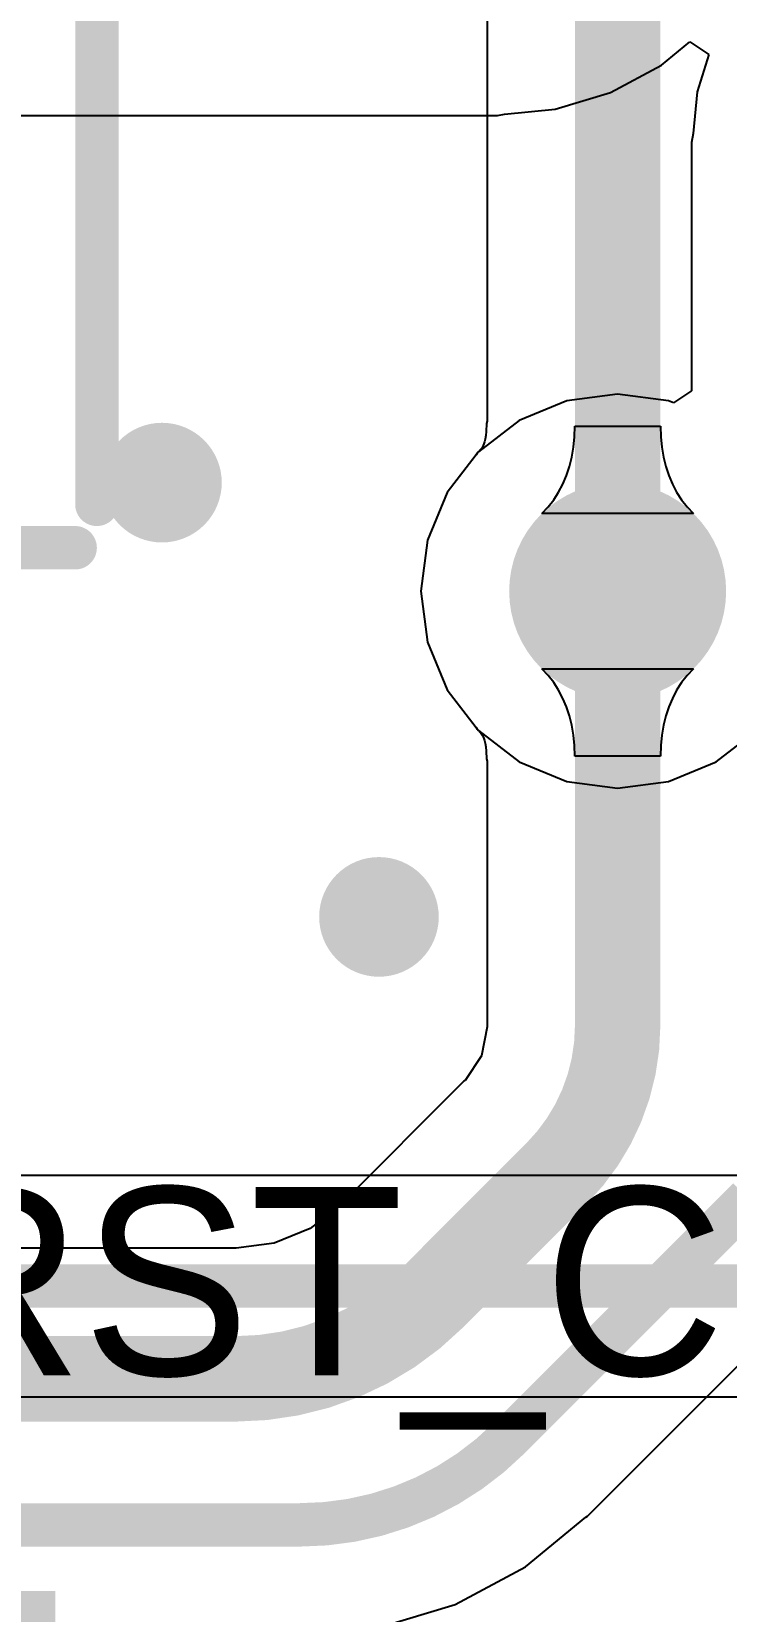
# Model space of a CAD drawing. Header units: millimetres. Extents: x -0.28 to 4.38, y -0.01 to 4.88.
# Drawn here: x 2.06 to 2.2201, y 2.0351 to 2.3989 of the extents above; entities that cross this region are included whole.
import ezdxf

# ---------------------------------------------------------------- set-up
doc = ezdxf.new("R2010")
doc.units = ezdxf.units.MM
doc.header["$MEASUREMENT"] = 0
for name, color, linetype in [('BottomLayer', 5, 'Continuous'), ('BottomOverlay', 54, 'Continuous'), ('MultiLayer', 9, 'Continuous'), ('TopLayer', 1, 'Continuous'), ('TopOverlay', 2, 'Continuous'), ('TopPaste', 8, 'Continuous'), ('TopSolder', 216, 'Continuous'), ('ViaHoleLayer', 16, 'Continuous')]:
    doc.layers.add(name, color=color, linetype=linetype)

# ---------------------------------------------------------------- blocks, each defined once
blk = doc.blocks.new('AS5047D_M______B_26')
at = {"layer": 'BottomOverlay', "const_width": 0.01}
for points in [[(-0.05, 0.68), (-0.0499999, -0.0699999)], [(-0.04, -0.0750001), (0.0750001, -0.0750001)]]:
    blk.add_lwpolyline(points, dxfattribs=at)
at = {"layer": 'BottomOverlay', "const_width": 0.005}
for points in [[(-0.0524999, -0.0699999, 1), (-0.0474999, -0.0699999, 1)], [(-0.0425, -0.0750001, 1), (-0.0375, -0.0750001, 1)]]:
    blk.add_lwpolyline(points, format="xyb", close=True, dxfattribs=at)
blk = doc.blocks.new('SW1_SMD_40')
at = {"layer": 'TopLayer'}
for points in [[(-0.1614173, -0.015748), (-0.1141733, -0.015748), (-0.1614173, 0.015748), (-0.1141733, 0.015748)], [(0.1614173, 0.015748), (0.1141733, 0.015748), (0.1614173, -0.015748), (0.1141733, -0.015748)]]:
    blk.add_solid(points, dxfattribs=at)
at = {"layer": 'TopOverlay', "const_width": 0.01}
for points in [[(-0.111, 0.0729999), (-0.111, 0.0279999)], [(0.111, 0.0729999), (-0.111, 0.0729999)], [(0.111, 0.0729999), (0.111, 0.0279999)], [(0.05, 0.025), (-0.05, 0.025)], [(-0.05, 0.025), (-0.05, -0.025)], [(0.05, 0.025), (0.05, -0.025)], [(0.05, -0.025), (-0.05, -0.025)], [(-0.111, -0.0279999), (-0.111, -0.0729999)], [(0.111, -0.0279999), (0.111, -0.0729999)], [(0.111, -0.0729999), (-0.111, -0.0729999)]]:
    blk.add_lwpolyline(points, dxfattribs=at)
at = {"layer": 'TopOverlay', "const_width": 0.005}
for points in [[(-0.1135, 0.0729999, 1), (-0.1085, 0.0729999, 1)], [(-0.1135, 0.0729999, 1), (-0.1085, 0.0729999, 1)], [(0.1085, 0.0729999, 1), (0.1135, 0.0729999, 1)], [(0.1085, 0.0729999, 1), (0.1135, 0.0729999, 1)], [(-0.1135, 0.0279999, 1), (-0.1085, 0.0279999, 1)], [(0.1085, 0.0279999, 1), (0.1135, 0.0279999, 1)], [(-0.0525, 0.025, 1), (-0.0475, 0.025, 1)], [(-0.0525, 0.025, 1), (-0.0475, 0.025, 1)], [(0.0475, 0.025, 1), (0.0525, 0.025, 1)], [(0.0475, 0.025, 1), (0.0525, 0.025, 1)], [(-0.0525, -0.025, 1), (-0.0475, -0.025, 1)], [(-0.0525, -0.025, 1), (-0.0475, -0.025, 1)], [(0.0475, -0.025, 1), (0.0525, -0.025, 1)], [(0.0475, -0.025, 1), (0.0525, -0.025, 1)], [(-0.1135, -0.0279999, 1), (-0.1085, -0.0279999, 1)], [(0.1085, -0.0279999, 1), (0.1135, -0.0279999, 1)], [(-0.1135, -0.0729999, 1), (-0.1085, -0.0729999, 1)], [(-0.1135, -0.0729999, 1), (-0.1085, -0.0729999, 1)], [(0.1085, -0.0729999, 1), (0.1135, -0.0729999, 1)], [(0.1085, -0.0729999, 1), (0.1135, -0.0729999, 1)]]:
    blk.add_lwpolyline(points, format="xyb", close=True, dxfattribs=at)
at = {"layer": 'TopOverlay'}
blk.add_solid([(-0.05, -0.025), (0.05, -0.025), (-0.05, 0.025), (0.05, 0.025)], dxfattribs=at)
at = {"layer": 'TopPaste'}
for points in [[(-0.1614173, -0.015748), (-0.1141733, -0.015748), (-0.1614173, 0.015748), (-0.1141733, 0.015748)], [(0.1614173, 0.015748), (0.1141733, 0.015748), (0.1614173, -0.015748), (0.1141733, -0.015748)]]:
    blk.add_solid(points, dxfattribs=at)
at = {"layer": 'TopSolder'}
for points in [[(-0.1654173, -0.019748), (-0.1101733, -0.019748), (-0.1654173, 0.019748), (-0.1101733, 0.019748)], [(0.1654173, 0.019748), (0.1101733, 0.019748), (0.1654173, -0.019748), (0.1101733, -0.019748)]]:
    blk.add_solid(points, dxfattribs=at)

msp = doc.modelspace()

# ---------------------------------------------------------------- linework, layer by layer
at = {"layer": 'BottomLayer'}
for p, q in [((2.1649, 3.1975322), (2.1649, 2.3091506)), ((2.1647197, 2.3068091), (2.1646238, 2.3058202)), ((2.1647755, 2.3086123), (2.1647197, 2.3068091)), ((2.1649, 2.3091506), (2.1647755, 2.3086123)), ((2.1850809, 2.3055078), (2.1851575, 2.307981)), ((2.1851575, 2.307981), (2.2048425, 2.307981)), ((2.2048425, 2.307981), (2.2049191, 2.3055078)), ((2.1636777, 2.3029669), (2.1634734, 2.3027073)), ((2.1638491, 2.3032291), (2.1636777, 2.3029669)), ((2.1640096, 2.3035288), (2.1638491, 2.3032291)), ((2.1641704, 2.3039034), (2.1640096, 2.3035288)), ((2.1643327, 2.3043893), (2.1641704, 2.3039034)), ((2.1644888, 2.3050204), (2.1643327, 2.3043893)), ((2.1646238, 2.3058202), (2.1644888, 2.3050204)), ((2.1844683, 2.3008685), (2.1848512, 2.303137)), ((2.1848512, 2.303137), (2.1850809, 2.3055078)), ((2.2049191, 2.3055078), (2.2051488, 2.303137)), ((2.2051488, 2.303137), (2.2055317, 2.3008685)), ((2.1623775, 2.3014062), (2.1556926, 2.2926942)), ((2.1626216, 2.3017984), (2.1623775, 2.3014062)), ((2.1634734, 2.3027073), (2.1626216, 2.3017984)), ((2.1839323, 2.2987022), (2.1844683, 2.3008685)), ((2.2055317, 2.3008685), (2.2060677, 2.2987022)), ((2.1824008, 2.2946768), (2.1832431, 2.2966383)), ((2.1832431, 2.2966383), (2.1839323, 2.2987022)), ((2.2060677, 2.2987022), (2.2067569, 2.2966383)), ((2.2067569, 2.2966383), (2.2075992, 2.2946768)), ((2.1556926, 2.2926942), (2.1511583, 2.2817474)), ((2.1802567, 2.2910605), (2.1814053, 2.2928175)), ((2.1814053, 2.2928175), (2.1824008, 2.2946768)), ((2.2075992, 2.2946768), (2.2085947, 2.2928175)), ((2.2085947, 2.2928175), (2.2097433, 2.2910605)), ((2.1775, 2.2878536), (2.1789549, 2.2894059)), ((2.1789549, 2.2894059), (2.1802567, 2.2910605)), ((2.2097433, 2.2910605), (2.2110451, 2.2894059)), ((2.2110451, 2.2894059), (2.2125, 2.2878536)), ((2.2125, 2.2878536), (2.1775, 2.2878536)), ((2.1511583, 2.2817474), (2.1496117, 2.27)), ((2.1496117, 2.27), (2.1511583, 2.2582526)), ((2.1511583, 2.2582526), (2.1556926, 2.2473058)), ((2.1556926, 2.2473058), (2.1629056, 2.2379056)), ((2.1629056, 2.2379056), (2.1723058, 2.2306926)), ((2.2176942, 2.2306926), (2.2270944, 2.2379056)), ((2.1723058, 2.2306926), (2.1832526, 2.2261583)), ((2.2067474, 2.2261583), (2.2176942, 2.2306926)), ((2.1832526, 2.2261583), (2.195, 2.2246117)), ((2.195, 2.2246117), (2.2067474, 2.2261583)), ((2.2594418, 2.1354898), (1.3505583, 2.1354898)), ((1.9730707, 2.0845102), (2.27, 2.0845102))]:
    msp.add_line(p, q, dxfattribs=at)
for points, const_width in [([(2.195, 2.27), (2.195, 3.21)], 0.019685), ([(2.195, 2.265), (2.195, 2.27)], 0.019685), ([(1.905, 2.11), (2.27, 2.11)], 0.01)]:
    msp.add_lwpolyline(points, dxfattribs=dict(at, const_width=const_width))
for points, const_width in [([(2.0831102, 2.295, 1), (2.0968898, 2.295, 1)], 0.0137795), ([(2.1825, 2.27, 1), (2.2075, 2.27, 1)], 0.025), ([(2.1900788, 2.27, 1), (2.1999212, 2.27, 1)], 0.0098425), ([(2.1900788, 2.27, 1), (2.1999212, 2.27, 1)], 0.0098425), ([(2.1900788, 2.265, 1), (2.1999212, 2.265, 1)], 0.0098425), ([(2.1331102, 2.195, 1), (2.1468898, 2.195, 1)], 0.0137795)]:
    msp.add_lwpolyline(points, format="xyb", close=True, dxfattribs=dict(at, const_width=const_width))
at = {"layer": 'MultiLayer'}
for points, const_width in [([(2.0831102, 2.295, 1), (2.0968898, 2.295, 1)], 0.0137795), ([(2.1825, 2.27, 1), (2.2075, 2.27, 1)], 0.025), ([(2.1331102, 2.195, 1), (2.1468898, 2.195, 1)], 0.0137795)]:
    msp.add_lwpolyline(points, format="xyb", close=True, dxfattribs=dict(at, const_width=const_width))
at = {"layer": 'TopLayer'}
for p, q in [((2.205104, 2.3911334), (2.2116307, 2.3964898)), ((2.2116307, 2.3964898), (2.2159751, 2.393587)), ((2.1933468, 2.3848491), (2.205104, 2.3911334)), ((2.2159751, 2.393587), (2.2133557, 2.3849518)), ((2.1805895, 2.3809792), (2.1933468, 2.3848491)), ((2.2133557, 2.3849518), (2.2124135, 2.3753853)), ((2.055433, 2.3795102), (2.1673223, 2.3795102)), ((2.1673223, 2.3795102), (2.1689385, 2.3798317)), ((2.1689385, 2.3798317), (2.1805895, 2.3809792)), ((2.2124135, 2.3753853), (2.2120102, 2.3733579)), ((2.2120102, 2.3733579), (2.2120102, 2.3161617)), ((2.1832526, 2.3138417), (2.1723058, 2.3093074)), ((2.195, 2.3153883), (2.1832526, 2.3138417)), ((2.2067474, 2.3138417), (2.195, 2.3153883)), ((2.2078528, 2.3133838), (2.2067474, 2.3138417)), ((2.2120102, 2.3161617), (2.2078528, 2.3133838)), ((2.1723058, 2.3093074), (2.1629056, 2.3020944)), ((2.1629056, 2.3020944), (2.1556926, 2.2926942)), ((2.1556926, 2.2926942), (2.1511583, 2.2817474)), ((2.1511583, 2.2817474), (2.1496117, 2.27)), ((2.1496117, 2.27), (2.1511583, 2.2582526)), ((2.1511583, 2.2582526), (2.1556926, 2.2473058)), ((2.1789549, 2.2505941), (2.1775, 2.2521464)), ((2.1775, 2.2521464), (2.2125, 2.2521464)), ((2.2125, 2.2521464), (2.2110451, 2.2505941)), ((2.1802567, 2.2489395), (2.1789549, 2.2505941)), ((2.1814053, 2.2471825), (2.1802567, 2.2489395)), ((2.2097433, 2.2489395), (2.2085947, 2.2471825)), ((2.2110451, 2.2505941), (2.2097433, 2.2489395)), ((2.1556926, 2.2473058), (2.1623772, 2.2385942)), ((2.1824008, 2.2453232), (2.1814053, 2.2471825)), ((2.1832431, 2.2433617), (2.1824008, 2.2453232)), ((2.2075992, 2.2453232), (2.2067569, 2.2433617)), ((2.2085947, 2.2471825), (2.2075992, 2.2453232)), ((2.1839323, 2.2412978), (2.1832431, 2.2433617)), ((2.1844683, 2.2391315), (2.1839323, 2.2412978)), ((2.2060677, 2.2412978), (2.2055317, 2.2391315)), ((2.2067569, 2.2433617), (2.2060677, 2.2412978)), ((2.1623772, 2.2385942), (2.1626216, 2.2382015)), ((2.1626216, 2.2382015), (2.1634736, 2.2372925)), ((2.1634736, 2.2372925), (2.1636779, 2.2370328)), ((2.1848512, 2.236863), (2.1844683, 2.2391315)), ((2.2055317, 2.2391315), (2.2051488, 2.236863)), ((2.1636779, 2.2370328), (2.1638488, 2.2367714)), ((2.1638488, 2.2367714), (2.1640096, 2.2364712)), ((2.1640096, 2.2364712), (2.1641704, 2.2360967)), ((2.1641704, 2.2360967), (2.1643328, 2.2356105)), ((2.1643328, 2.2356105), (2.1644888, 2.2349796)), ((2.1644888, 2.2349796), (2.1646238, 2.2341798)), ((2.1646238, 2.2341798), (2.1647197, 2.2331909)), ((2.1850809, 2.2344922), (2.1848512, 2.236863)), ((2.1851575, 2.232019), (2.1850809, 2.2344922)), ((2.2049191, 2.2344922), (2.2048425, 2.232019)), ((2.2051488, 2.236863), (2.2049191, 2.2344922)), ((2.1647197, 2.2331909), (2.1647755, 2.2313877)), ((2.1647755, 2.2313877), (2.1649, 2.2308494)), ((2.1649, 2.2308494), (2.1649, 2.17)), ((2.2048425, 2.232019), (2.1851575, 2.232019)), ((2.1649434, 2.1696703), (2.1636165, 2.1629995)), ((2.1649, 2.17), (2.1649434, 2.1696703)), ((2.1636165, 2.1629995), (2.1598444, 2.157354)), ((2.1598444, 2.157354), (2.1595941, 2.1571619)), ((2.159574, 2.1571418), (2.1312161, 2.1287839)), ((2.1595852, 2.1571504), (2.159574, 2.1571418)), ((2.1595941, 2.1571619), (2.1595852, 2.1571504)), ((2.1310954, 2.1286266), (2.1241272, 2.1232797)), ((2.1312161, 2.1287839), (2.1310954, 2.1286266)), ((2.1241272, 2.1232797), (2.1158294, 2.1198426)), ((2.1069247, 2.1187221), (1.9464341, 2.1187221)), ((2.1071214, 2.1186962), (2.1069247, 2.1187221)), ((2.1158294, 2.1198426), (2.1071214, 2.1186962)), ((2.188024, 2.056976), (2.2431496, 2.1121016)), ((2.1737925, 2.0453459), (2.1876993, 2.056759)), ((2.1876993, 2.056759), (2.188024, 2.056976)), ((2.1575868, 2.0366838), (2.1737925, 2.0453459)), ((2.1400026, 2.0313497), (2.1575868, 2.0366838))]:
    msp.add_line(p, q, dxfattribs=at)
for points, const_width in [([(2.0831102, 2.295, 1), (2.0968898, 2.295, 1)], 0.0137795), ([(2.1825, 2.27, 1), (2.2075, 2.27, 1)], 0.025), ([(2.1900788, 2.27, 1), (2.1999212, 2.27, 1)], 0.0098425), ([(2.1331102, 2.195, 1), (2.1468898, 2.195, 1)], 0.0137795), ([(2.1900788, 2.17, 1), (2.1999212, 2.17, 1)], 0.0098425), ([(2.1900788, 2.17, 1), (2.1999212, 2.17, 1)], 0.0098425), ([(2.1759367, 2.1358579, 1), (2.1857791, 2.1358579, 1)], 0.0098425), ([(2.1759367, 2.1358578, 1), (2.1857791, 2.1358578, 1)], 0.0098425), ([(2.1759568, 2.135878, 1), (2.1857992, 2.135878, 1)], 0.0098425), ([(2.1759568, 2.135878, 1), (2.1857992, 2.135878, 1)], 0.0098425), ([(2.1475788, 2.1075, 1), (2.1574212, 2.1075, 1)], 0.0098425), ([(2.1475788, 2.1075, 1), (2.1574212, 2.1075, 1)], 0.0098425), ([(2.1020035, 2.0886221, 1), (2.1118459, 2.0886221, 1)], 0.0098425), ([(2.1020035, 2.0886221, 1), (2.1118459, 2.0886221, 1)], 0.0098425), ([(2.1675, 2.075, 1), (2.1725, 2.075, 1)], 0.005), ([(2.1675, 2.075, 1), (2.1725, 2.075, 1)], 0.005), ([(2.1192157, 2.055, 1), (2.1242157, 2.055, 1)], 0.005), ([(2.1192157, 2.055, 1), (2.1242157, 2.055, 1)], 0.005)]:
    msp.add_lwpolyline(points, format="xyb", close=True, dxfattribs=dict(at, const_width=const_width))
for points, const_width in [([(2.195, 2.17), (2.195, 2.27)], 0.019685), ([(2.1525, 2.1075), (2.1808579, 2.1358579)], 0.019685), ([(2.17, 2.075), (2.2251256, 2.1301256)], 0.01), ([(1.7633951, 2.0886221), (2.1069247, 2.0886221)], 0.019685), ([(1.89, 2.055), (2.1217157, 2.055)], 0.01)]:
    msp.add_lwpolyline(points, dxfattribs=dict(at, const_width=const_width))
for points, const_width in [([(2.195, 2.17, -0.1987588759382797), (2.180878, 2.135878)], 0.019685), ([(2.180878, 2.135878, -0.0001476538577344115), (2.1808579, 2.1358578)], 0.019685), ([(2.1525, 2.1075, -0.198912367379658), (2.1069247, 2.0886221)], 0.019685), ([(2.17, 2.075, -0.198912367379658), (2.1217157, 2.055)], 0.01)]:
    msp.add_lwpolyline(points, format="xyb", dxfattribs=dict(at, const_width=const_width))
at = {"layer": 'ViaHoleLayer'}
for points, const_width in [([(2.086063, 2.295, 1), (2.093937, 2.295, 1)], 0.007874), ([(2.188, 2.27, 1), (2.202, 2.27, 1)], 0.014), ([(2.136063, 2.195, 1), (2.143937, 2.195, 1)], 0.007874)]:
    msp.add_lwpolyline(points, format="xyb", close=True, dxfattribs=dict(at, const_width=const_width))

# ---------------------------------------------------------------- block references
for name, p, rotation in [('AS5047D_M______B_26', (2, 2.33), 90), ('SW1_SMD_40', (1.9, 2.02), 180)]:
    msp.add_blockref(name, p, dxfattribs=dict(rotation=rotation))

# ---------------------------------------------------------------- texts
at = {"layer": 'TopOverlay'}
msp.add_text('RST_CD', height=0.0433071, dxfattribs=at).set_placement((2.0298362, 2.0894612))

doc.saveas('drawing.dxf')
